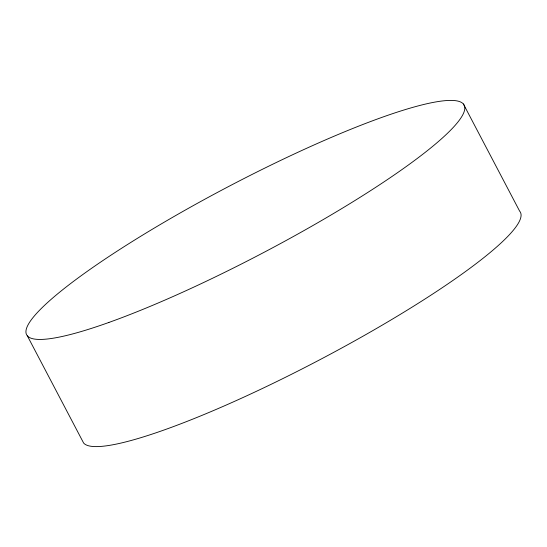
<?xml version="1.0" encoding="UTF-8"?>
<svg xmlns="http://www.w3.org/2000/svg" width="547" height="547" viewBox="0 0 547 547"><rect width="100%" height="100%" fill="white"/><g stroke="black" fill="none" stroke-linecap="round" stroke-linejoin="round"><path stroke-width="0.82" d="M463.391 103.985L519.65 211.149A247.073 37.374 -27.7 0 1 326.627 356.145A247.073 37.374 -27.7 0 1 83.609 443.015L27.35 335.851M108.88 322.45A247.073 37.374 -27.7 0 0 462.427 115.451A247.073 37.374 -27.7 0 0 164.797 221.856A247.073 37.374 -27.7 0 0 108.88 322.45"/></g></svg>
